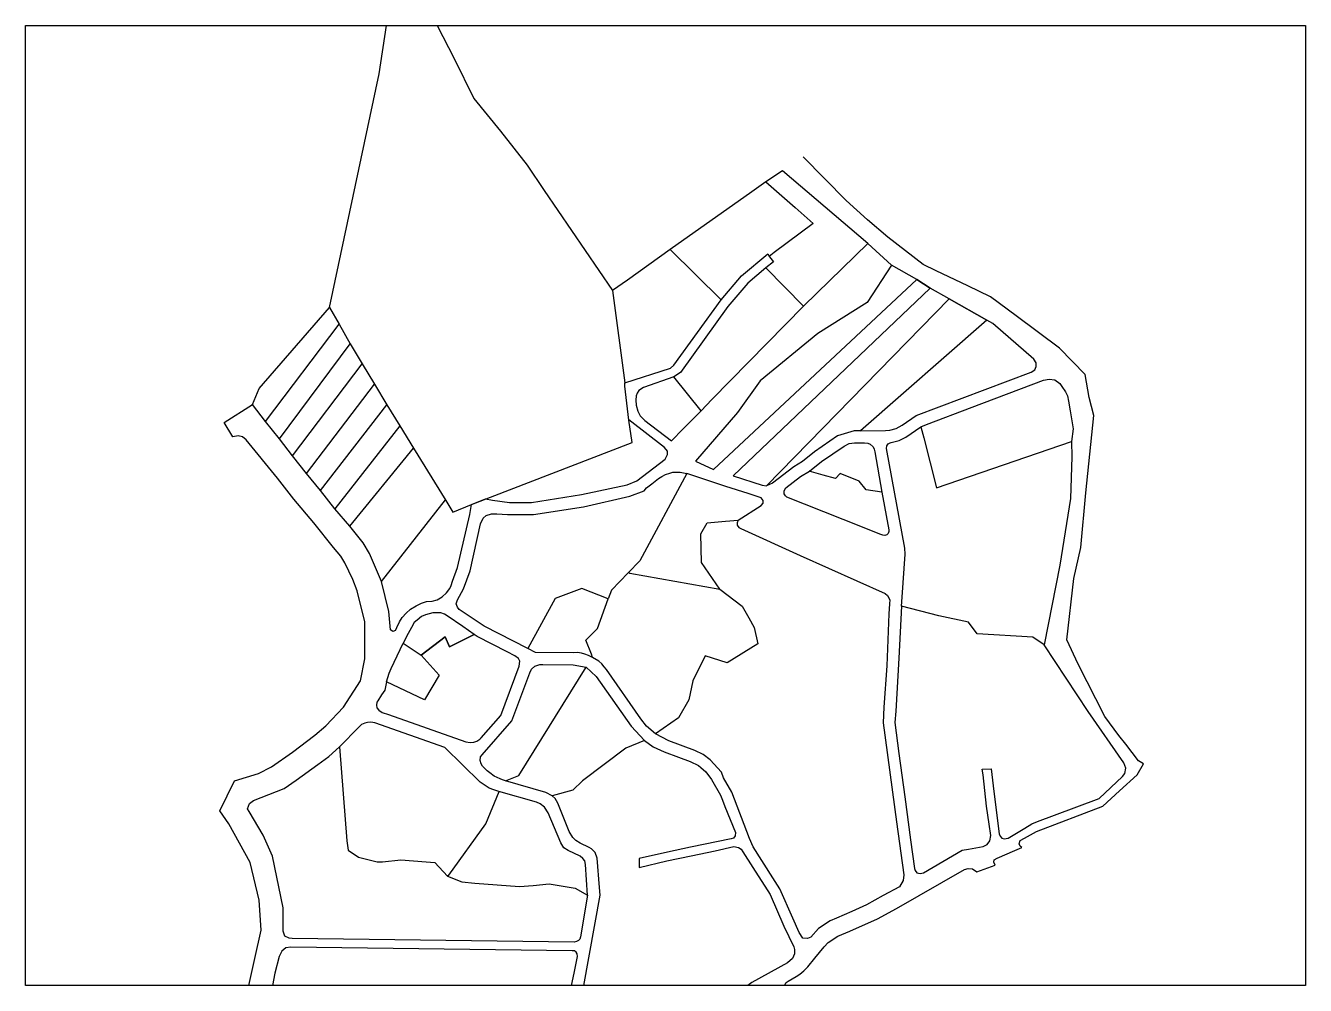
# Model space of a CAD drawing. Header units: millimetres. Extents: x 154063 to 154917, y 178826 to 179467.
import ezdxf

# ---------------------------------------------------------------- set-up
doc = ezdxf.new("R2010")
doc.units = ezdxf.units.MM
doc.header["$LTSCALE"] = 0.5
picture_1 = doc.add_image_def('image1.jpg', size_in_pixel=(4000, 3000))

msp = doc.modelspace()

# ---------------------------------------------------------------- linework, layer by layer
for p, q in [((154222.87, 179202.96), (154272.02, 179268.17)), ((154232.11, 179191.48), (154279.37, 179254.99)), ((154240.89, 179180.03), (154287.47, 179241.63)), ((154250.28, 179168.27), (154295.58, 179228.07)), ((154259.54, 179157.06), (154303.87, 179214.14)), ((154312.56, 179200.14), (154269.21, 179144.73)), ((154265.07, 178979.28), (154272.21, 178985.73)), ((154257.73, 178973.89), (154265.07, 178979.28)), ((154243.27, 178963.54), (154257.73, 178973.89)), ((154235.41, 178957.93), (154243.27, 178963.54)), ((154214.76, 178949.84), (154235.41, 178957.93)), ((154210.85, 178944.45), (154212.06, 178947.95)), ((154211.93, 178942.7), (154210.85, 178944.45)), ((154221.39, 178926.86), (154211.93, 178942.7)), ((154212.06, 178947.95), (154214.76, 178949.84)), ((154227.53, 178912.75), (154221.39, 178926.86)), ((154234.66, 178878.26), (154227.53, 178912.75)), ((154234.55, 178862.77), (154234.66, 178878.26)), ((154235.86, 178859.39), (154234.55, 178862.77)), ((154238.59, 178858.09), (154235.86, 178859.39)), ((154240.66, 178857.76), (154238.59, 178858.09)), ((154429.03, 178855.42), (154240.66, 178857.76))]:
    msp.add_line(p, q)
for points in [[(154265.61, 179279.09), (154298.71, 179435.28), (154303.62, 179467.48)], [(154337.61, 179467.48), (154348.82, 179445.55), (154362.02, 179418.81), (154379.87, 179396.89), (154397.53, 179374.23), (154408.87, 179357.33), (154454.61, 179290.51)], [(154569.56, 178826.44), (154570.51, 178828.28), (154571.83, 178829.37), (154577.32, 178832.31), (154579.73, 178833.95), (154582.31, 178836.12), (154584.95, 178838.89), (154589.71, 178844.6), (154595.93, 178852.31), (154598.66, 178854.99), (154604.99, 178859.37), (154613.02, 178862.67), (154631.6, 178871.01), (154644.26, 178877.86), (154689.61, 178903.94), (154692.21, 178904.58), (154695.1, 178904.3), (154697.92, 178902.26), (154710.1, 178906.83), (154709.35, 178908.83), (154709.54, 178910.35), (154711.44, 178911.47), (154723.34, 178916.47), (154728.01, 178918.56), (154726.79, 178919.5), (154726.19, 178921.1), (154726.91, 178923.14), (154729.83, 178924.74), (154737.68, 178929.25), (154782.06, 178946.1), (154793.25, 178956.35), (154804.95, 178967.04), (154809.17, 178974.49), (154805.84, 178976.38), (154797.47, 178987.62), (154792.66, 178993.3), (154783.37, 179006.07), (154765.59, 179040.96), (154758, 179057.18), (154762.76, 179098.14), (154767.48, 179118.95), (154770.63, 179155.48), (154776, 179207.05), (154772.9, 179219.05), (154770.19, 179234.52), (154753.15, 179251.93), (154724.11, 179273.59), (154707.07, 179286.36), (154691.97, 179293.71), (154670.67, 179303.76), (154662.15, 179308.02), (154638.53, 179326.2), (154624.98, 179337.81), (154610.65, 179350.57), (154581.83, 179379.79)], [(154620.27, 179196.89), (154636.83, 179197.06), (154639.91, 179197.29), (154644.05, 179198.49), (154648.11, 179200.59), (154657.36, 179206.98), (154734.13, 179236.06), (154736.54, 179237.49), (154737.47, 179239.85), (154737.47, 179242.35), (154735.89, 179244.62), (154708.57, 179268.51), (154704.55, 179270.75), (154679.54, 179284.92), (154666.77, 179292.13), (154657.76, 179297.93), (154640.88, 179307.54), (154625.15, 179322.05), (154568.07, 179370.56), (154557.03, 179363.09), (154547.65, 179356.37), (154493.1, 179317.93), (154464.64, 179297.56), (154454.61, 179290.51), (154462.76, 179228.9)], [(154557.03, 179363.09), (154576.65, 179345.92), (154588.58, 179335.31), (154562.66, 179315.83), (154559.32, 179313.16)], [(154309.7, 179063.45), (154307.9, 179062.71), (154306.26, 179063.94), (154305.2, 179076.21), (154300.25, 179096.19), (154292.36, 179114.89), (154288.15, 179122.03), (154279.17, 179133.1), (154269.21, 179144.73), (154259.54, 179157.06), (154250.28, 179168.27), (154240.89, 179180.03), (154232.11, 179191.48), (154222.87, 179202.96), (154214.12, 179214.34), (154218.62, 179225.09), (154265.61, 179279.09), (154272.02, 179268.17), (154279.37, 179254.99), (154287.47, 179241.63), (154295.58, 179228.07), (154303.87, 179214.14), (154312.56, 179200.14), (154321.69, 179185.15), (154343.27, 179150.33), (154348, 179142.5), (154360.4, 179147.72), (154467.64, 179188.97), (154465.51, 179203.98), (154462.76, 179226.75), (154462.76, 179228.9), (154493.38, 179238.77), (154495.64, 179240.67), (154527.15, 179284.39), (154540.74, 179300.41), (154558.23, 179315), (154559.42, 179313.04), (154562.06, 179309.72), (154556.96, 179305.65), (154544.97, 179295.55), (154531.55, 179279.8), (154499.96, 179235.87), (154495.53, 179232.96), (154475.36, 179225.79), (154472.16, 179223.66), (154471.05, 179221.96), (154470.46, 179220.31), (154470.19, 179217.28), (154470.42, 179213.88), (154471.45, 179210), (154473.04, 179206.91), (154476.22, 179203.73), (154493.9, 179190.06), (154501.77, 179198.22), (154513.75, 179210.19), (154520.89, 179217.7), (154582.35, 179280.38), (154625.15, 179322.05), (154640.88, 179307.54), (154624.75, 179282.51), (154591.63, 179261.77), (154553.15, 179230.24), (154538.16, 179209.08), (154510.08, 179176.52), (154522.02, 179171.11), (154657.76, 179297.93), (154666.77, 179292.13), (154535.19, 179166.71), (154554.59, 179160.47), (154557.52, 179160.18), (154679.54, 179284.92), (154704.55, 179270.75), (154620.27, 179196.89), (154616.03, 179196.78), (154604.92, 179193.41), (154589.51, 179182.86), (154581.44, 179176.38), (154575.8, 179172.73), (154561.39, 179161.79), (154557.52, 179160.18)], [(154527.15, 179284.39), (154493.1, 179317.93)], [(154557.1, 179305.77), (154582.08, 179280.11)], [(154513.85, 179210.29), (154495.53, 179232.96)], [(154660.59, 179199.48), (154664.19, 179201.03), (154694.72, 179212.66), (154742.54, 179230.71), (154746.29, 179231.36), (154749.95, 179230.8), (154753.33, 179228.46), (154754.65, 179226.49), (154757.18, 179222.93), (154758.4, 179220.21), (154759.15, 179216.74), (154760.18, 179210.18), (154762.25, 179198.27), (154761.1, 179189.61)], [(154211.75, 178826.44), (154215.65, 178844.39), (154219.98, 178863.43), (154218.68, 178883.34), (154212.61, 178908.44), (154198.32, 178934.41), (154192.25, 178943.07), (154202.1, 178962.98), (154218.25, 178968.08), (154226.76, 178972.32), (154240.79, 178982.3), (154255.88, 178993.56), (154263.19, 178999.83), (154274.99, 179012.32), (154286.34, 179029.88), (154289.1, 179044.65), (154289.1, 179069.33), (154284.11, 179090.07), (154281.14, 179097.45), (154275.94, 179108.57), (154273.2, 179113.18), (154268.29, 179118.96), (154255.04, 179135.43), (154241.87, 179151.13), (154230.8, 179165.26), (154210.03, 179190.9), (154207.5, 179192.72), (154204.7, 179193.42), (154201.05, 179192.86), (154195.29, 179202.43), (154214.12, 179214.34)], [(154309.7, 179063.45), (154310.64, 179065.58), (154312.4, 179069.37), (154314.05, 179072.14), (154316.83, 179075.13), (154319.71, 179077.79), (154323.45, 179080.03), (154327.13, 179081.79), (154330.33, 179082.75), (154334.18, 179083.13), (154337.54, 179084.03), (154340.79, 179085.95), (154343.73, 179088.57), (154345.94, 179091.57), (154346.83, 179093.62), (154347.83, 179096.45), (154350.98, 179105.64), (154359.23, 179140.88), (154360.4, 179147.72), (154369.86, 179151.36), (154374.53, 179150.45), (154385.79, 179148.88), (154400.45, 179149.05), (154433.86, 179154.23), (154464.49, 179160.86), (154470.78, 179163.54), (154489.76, 179177.85), (154491.39, 179181.1), (154491.39, 179183.2), (154489.41, 179185.76), (154465.47, 179204.26)], [(154279.17, 179133.1), (154321.69, 179185.15)], [(154571.08, 179152.59), (154570.07, 179153.35), (154569.15, 179154.7), (154569.15, 179156.8), (154570.41, 179158.73), (154580.26, 179166.22), (154586.07, 179170), (154594.21, 179176.4), (154609.39, 179186.61), (154612.64, 179188.38), (154616.2, 179188.83), (154622.79, 179188.83), (154625.01, 179188.6), (154626.64, 179187.94), (154628.71, 179186.16), (154629.45, 179184.61), (154629.82, 179182.84), (154634.56, 179155.81), (154639.14, 179130.7), (154639.2, 179129.54), (154638.69, 179128.33), (154637.85, 179127.43), (154636.57, 179126.92), (154635.16, 179127.05), (154633.88, 179127.56), (154608.62, 179137.68), (154582.89, 179147.96), (154571.08, 179152.59)], [(154441.21, 179045.5), (154438.53, 179046.89), (154436.14, 179047.59), (154433.96, 179048.38), (154431.27, 179048.68), (154428.39, 179048.48), (154403.16, 179048.68), (154398.09, 179051.36), (154368.88, 179066.28), (154352.24, 179077.52), (154350.97, 179079.09), (154350.19, 179081.34), (154351.07, 179083.98), (154355.08, 179091.21), (154359.49, 179103.24), (154366.48, 179134.64), (154368.25, 179138.48), (154370.3, 179140.29), (154373.81, 179141.5), (154377.32, 179141.5), (154384.58, 179140.9), (154401.76, 179141.02), (154435.15, 179146.09), (154466.12, 179153.16), (154475.65, 179156.73), (154477.34, 179158.71), (154480.84, 179161.45), (154485.35, 179164.96), (154487.45, 179166.36), (154489.97, 179167.64), (154492.95, 179168.64), (154494.88, 179169.22), (154499.73, 179169.22), (154504.18, 179168.23), (154472.88, 179109.9), (154465.12, 179101.89), (154453.86, 179090.52), (154451.62, 179084.52), (154434.04, 179091.52), (154416.25, 179084.82), (154398.09, 179051.36)], [(154526.33, 179091), (154514.01, 179108.87), (154513.64, 179128.05), (154517.85, 179135.36), (154530.12, 179136.47), (154538.42, 179137.09), (154553.9, 179147.05), (154555.32, 179148.46), (154555.21, 179150.31), (154553.79, 179152.16), (154545.29, 179154.88), (154530.26, 179159.67), (154504.18, 179168.23)], [(154634.56, 179155.81), (154623.97, 179157.5), (154619.36, 179163.12), (154606.56, 179168.4), (154603.53, 179165.03), (154595.3, 179167.31), (154585.87, 179169.87)], [(154300.25, 179096.19), (154342.98, 179150.78)], [(154538.42, 179137.09), (154537.75, 179135.35), (154537.9, 179133.9), (154538.91, 179132.23), (154540.37, 179131.51), (154579.96, 179113.65), (154636.65, 179088.16), (154638.22, 179086.82), (154638.22, 179086.82), (154639.77, 179084), (154639.63, 179081.18), (154639.21, 179074.55), (154637.72, 179039.92), (154635.9, 179012.26), (154635.38, 179001.79), (154644.34, 178935.71), (154649.14, 178900.36), (154648.81, 178896.42), (154646.18, 178892.31), (154635.33, 178886.56), (154624.15, 178880.32), (154614.38, 178875.73), (154604.26, 178871.25), (154599.92, 178869.66), (154592.26, 178864.46), (154587.06, 178858.68), (154584.89, 178857.67), (154581.71, 178857.96), (154579.25, 178861.72), (154575.06, 178871.39), (154566.38, 178891.04), (154561.76, 178898.26), (154548.46, 178918.91), (154546.14, 178924.54), (154534.26, 178955.55), (154528.81, 178965.15), (154527.36, 178968.78), (154519.74, 178977.12), (154515.15, 178980.57), (154509.57, 178983.26), (154492.21, 178989.74), (154483.35, 178994.52)], [(154465.41, 179102.19), (154466.14, 179101.87), (154526.33, 179091), (154541.16, 179079.82), (154545.59, 179071.94), (154549.13, 179065.53), (154551.6, 179054.6), (154531.27, 179041.97), (154516.58, 179046.58), (154508.29, 179029.94), (154505.47, 179017.28), (154498.62, 179005.16), (154483.35, 178994.52), (154477.41, 178999.69), (154473.57, 179004.39), (154450.59, 179037.53), (154449.12, 179039.24), (154447.41, 179041.2), (154445.53, 179042.91), (154441.21, 179045.5)], [(154441.21, 179045.5), (154440.47, 179047.57), (154436.71, 179056.93), (154444.58, 179064.8), (154451.62, 179084.52)], [(154647.7, 179079.64), (154645.92, 179044.99), (154643.82, 179009.52), (154643.07, 179002.04), (154645.84, 178981.24), (154649.76, 178952.37), (154653.57, 178923.69), (154656.2, 178904.46), (154656.64, 178903.14), (154657.89, 178901.71), (154660.1, 178901.16), (154662.19, 178901.68), (154688.05, 178916.75), (154692.29, 178917.47), (154702.16, 178919.27), (154704.74, 178920.56), (154706.65, 178922.99), (154707.17, 178926.5), (154706.16, 178934.15), (154704.43, 178946.21), (154702.04, 178967.01), (154701.58, 178970.82), (154707.44, 178971.17), (154709.24, 178955.85), (154712.82, 178927.65), (154713.44, 178926.19), (154714.69, 178924.87), (154716.22, 178924.39), (154718.86, 178924.8), (154729.9, 178931.39), (154734.62, 178934.44), (154738.44, 178935.9), (154749.75, 178940.13), (154779.62, 178951.37), (154795.14, 178966), (154796.8, 178967.95), (154797.39, 178971.46), (154796.02, 178975.16), (154772.3, 179009.33), (154742.8, 179053.99)], [(154303.71, 179029.19), (154305.47, 179034.97), (154306.87, 179038.02), (154314.89, 179054.93), (154326.79, 179047.08), (154342.92, 179059.15), (154345.72, 179052.61), (154362.23, 179060.86), (154354.59, 179066.15), (154344.15, 179073.29), (154342.39, 179074.35), (154339.93, 179075.17), (154338.47, 179075.26), (154334.64, 179075.19), (154329.79, 179074.05), (154327.09, 179072.86), (154324.07, 179070.45), (154322.11, 179068.72), (154320.3, 179065.55), (154318.17, 179061.5), (154314.89, 179054.93)], [(154383.17, 178963.15), (154381.24, 178963.72), (154379.54, 178964.48), (154375.56, 178966.23), (154372.58, 178968.45), (154370.97, 178969.77), (154367.8, 178972.89), (154366.8, 178974.43), (154366.18, 178976.61), (154366.55, 178979.04), (154367.45, 178980.45), (154387.39, 179003.1), (154399.33, 179035.19), (154400.47, 179037.7), (154402.71, 179039.63), (154406.07, 179040.75), (154408, 179040.75), (154428.24, 179040.65), (154436.94, 179039)], [(154475.99, 178990.09), (154481.74, 178985.86), (154489.02, 178982.47), (154498.69, 178978.98), (154506.37, 178975.99), (154511.96, 178973.3), (154513.66, 178971.9), (154516.85, 178969.01), (154520.74, 178963.93), (154526.72, 178953.47), (154528.12, 178950.18), (154529.72, 178945.99), (154536.83, 178928.57), (154536.56, 178926.29), (154535.51, 178924.89), (154533.93, 178924.36), (154506.66, 178918.85), (154491.37, 178915.36), (154472.48, 178911.2), (154472.45, 178905.21), (154490.85, 178909.7), (154507.18, 178912.98), (154523.08, 178916.35), (154535.52, 178919.19), (154538.8, 178918.59), (154540.61, 178917.47), (154541.74, 178915.57), (154548.22, 178905.13), (154559.79, 178887.19), (154569.12, 178866.07), (154575.62, 178852.14), (154576.13, 178850.47), (154576.21, 178847.54), (154574.87, 178844.52), (154571.49, 178841.55), (154547.69, 178828.31), (154544.89, 178826.44)], [(154344.05, 178899.91), (154345.35, 178900.08), (154369.98, 178934.29), (154378.9, 178955.94)], [(154445.87, 178891.8), (154444.38, 178911.47), (154443.03, 178915.24), (154440.54, 178917.73), (154439.12, 178918.47), (154433.05, 178921.37), (154430.18, 178923.3), (154428.1, 178925.26), (154425.73, 178929.23), (154423.01, 178935.98), (154418.12, 178948.05), (154416.29, 178951.19), (154414.35, 178953.03)], [(154435.49, 178826.44), (154446.28, 178886.7), (154445.87, 178891.8)], [(154437.98, 178886.76), (154433.33, 178858.96), (154432.75, 178857.23), (154431.81, 178856.36), (154430.59, 178855.71), (154429.03, 178855.42)], [(154427.31, 178826.44), (154428.94, 178834.59), (154431.15, 178845.8), (154430.93, 178847.43), (154430.29, 178848.71), (154429.16, 178849.49), (154427.59, 178849.56), (154239.85, 178851.98), (154236.38, 178851.53), (154233.8, 178849.3), (154232.01, 178845.83), (154229.1, 178834.65), (154227.54, 178826.44)]]:
    msp.add_lwpolyline(points)
for points in [[(154647.7, 179079.64), (154648.08, 179085.71), (154649.98, 179114.46), (154649.73, 179118.39), (154637.62, 179185.11), (154637.83, 179186.78), (154638.59, 179188.07), (154640.1, 179188.88), (154640.8, 179189.04), (154646.04, 179190.33), (154650.4, 179192.55), (154660.59, 179199.48), (154662.41, 179192.1), (154670.89, 179158.81), (154761.1, 179189.61), (154761.34, 179179.36), (154760.39, 179151.7), (154753.43, 179107.01), (154742.8, 179053.99), (154735.34, 179059.01), (154698.11, 179061.36), (154692.27, 179069.14), (154672.45, 179073.3)], [(154303.71, 179029.19), (154302.46, 179023.63), (154300.24, 179020.45), (154297.77, 179016.52), (154297.19, 179015.6), (154296.93, 179013.57), (154297.29, 179011.79), (154298.5, 179010.19), (154300.77, 179008.8), (154305.08, 179007.41), (154356.72, 178989.18), (154359.59, 178988.64), (154361.98, 178988.86), (154363.9, 178989.62), (154366.04, 178991), (154366.87, 178991.83), (154380, 179006.79), (154392.29, 179039.55), (154392.68, 179042.89), (154391.78, 179044.68), (154389.34, 179046.61), (154384.2, 179049.3), (154364.28, 179059.37), (154362.23, 179060.86), (154347.02, 179053.17), (154345.72, 179052.61), (154342.92, 179059.15), (154326.79, 179047.08), (154338.79, 179033.69), (154329.01, 179017.12)], [(154414.35, 178953.03), (154409.98, 178955.22), (154383.17, 178963.15), (154392.01, 178966.7), (154436.94, 179039), (154443.71, 179032.69), (154467.16, 178999.57), (154475.99, 178990.09), (154463.53, 178984.97), (154434.49, 178963.15), (154428, 178956.75)], [(154437.98, 178886.76), (154436.58, 178907.17), (154436.11, 178909.68), (154434.88, 178911.19), (154433.02, 178912.77), (154424.94, 178916.51), (154422.17, 178918.35), (154420.02, 178921.58), (154411.74, 178941.67), (154409.11, 178945.47), (154406.22, 178947.7), (154403.86, 178948.75), (154378.68, 178956), (154375.43, 178956.99), (154372.14, 178958.26), (154370.2, 178959.49), (154366.24, 178962.22), (154342.52, 178985.28), (154295.76, 179001.75), (154293.3, 179002.33), (154290.93, 179002.09), (154289.2, 179001.62), (154287.05, 179000.59), (154285.32, 178999.03), (154272.21, 178985.73), (154277.09, 178923.06), (154278.02, 178916.75), (154284.9, 178912.1), (154297.44, 178908.96), (154301, 178909.04), (154313.29, 178910.2), (154330.09, 178908.89), (154335.98, 178908.45), (154344.49, 178899.45), (154353.9, 178895.6), (154362.6, 178894.83), (154392.52, 178892.53), (154401.6, 178893.17), (154412.39, 178894.23), (154429.7, 178891.48)]]:
    msp.add_lwpolyline(points, close=True)

# ---------------------------------------------------------------- pictures from other files: only their frames are drawn
image = msp.add_image(picture_1, insert=(154062.64, 178826.44), size_in_units=(854.71, 641.03))
image.dxf.flags = 7

doc.saveas('drawing.dxf')
